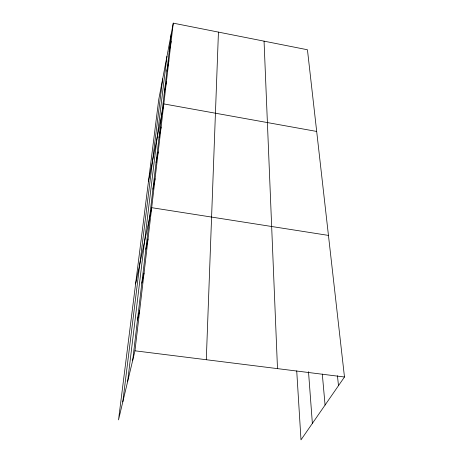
<?xml version="1.0" encoding="UTF-8"?>
<svg xmlns="http://www.w3.org/2000/svg" width="463" height="463" viewBox="0 0 463 463"><rect width="100%" height="100%" fill="white"/><g stroke="black" fill="none" stroke-linecap="round" stroke-linejoin="round"><path stroke-width="0.69" d="M206.295 359.728L218.443 32.109M173.272 23.15L158.751 99.476L118.522 419.872L134.964 350.809L173.272 23.15L307.444 49.755L344.478 376.998L300.996 439.85L296.725 370.88M132.69 360.376L171.351 33.261M127.603 381.738L166.952 56.364M122.799 401.89L162.675 78.843M169.18 51.601L171.136 41.404M166.871 71.14L168.862 60.861M164.406 91.998L166.431 81.65M148.444 181.56L163.833 103.915L316.686 131.446M159.029 137.517L161.124 127.088M156.083 162.409L158.213 151.968M152.923 189.176L155.082 178.759M135.584 283.964L151.696 207.679L328.452 235.407M145.822 249.268L148.038 239.006M141.817 283.153L144.057 273.048M137.453 320.049L139.716 310.169M134.964 350.809L344.478 376.998M337.44 375.736L338.494 385.656M322.306 374.087L325.072 405.05M308.508 371.702L312.369 423.413M264.055 41.149L277.493 368.629"/></g></svg>
